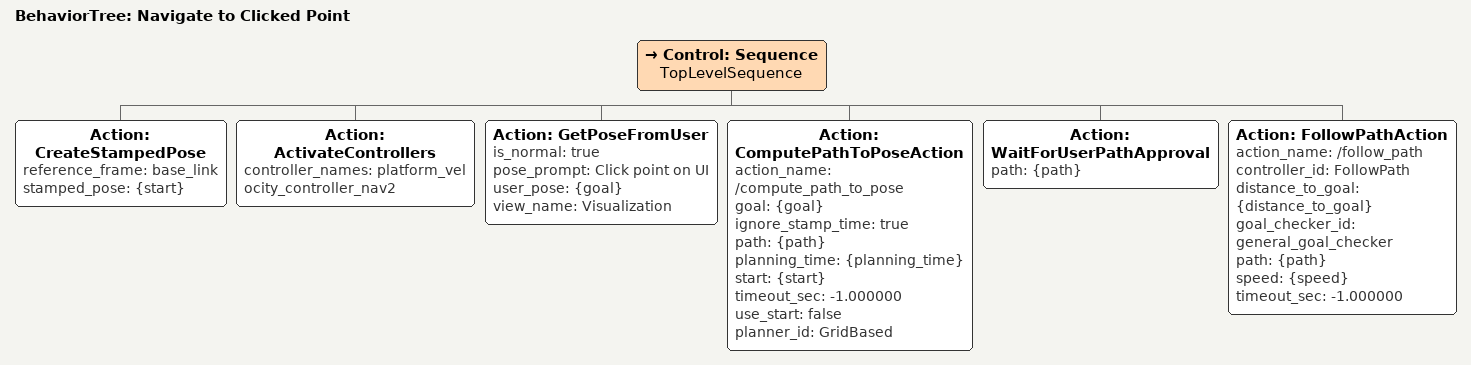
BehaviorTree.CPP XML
<?xml version='1.0' encoding='utf-8'?>
<root BTCPP_format="4" main_tree_to_execute="Navigate to Clicked Point">
  <BehaviorTree ID="Navigate to Clicked Point" _description="Navigate to a point clicked by the user in the UI">
    <Control ID="Sequence" name="TopLevelSequence">
      <Action ID="CreateStampedPose" reference_frame="base_link" stamped_pose="{start}"/>
      <Action ID="ActivateControllers" controller_names="platform_velocity_controller_nav2"/>
      <Action ID="GetPoseFromUser" is_normal="true" pose_prompt="Click point on UI" user_pose="{goal}" view_name="Visualization"/>
      <Action ID="ComputePathToPoseAction" action_name="/compute_path_to_pose" goal="{goal}" ignore_stamp_time="true" path="{path}" planning_time="{planning_time}" start="{start}" timeout_sec="-1.000000" use_start="false" planner_id="GridBased"/>
      <Action ID="WaitForUserPathApproval" path="{path}"/>
      <Action ID="FollowPathAction" action_name="/follow_path" controller_id="FollowPath" distance_to_goal="{distance_to_goal}" goal_checker_id="general_goal_checker" path="{path}" speed="{speed}" timeout_sec="-1.000000"/>
    </Control>
  </BehaviorTree>
</root>
